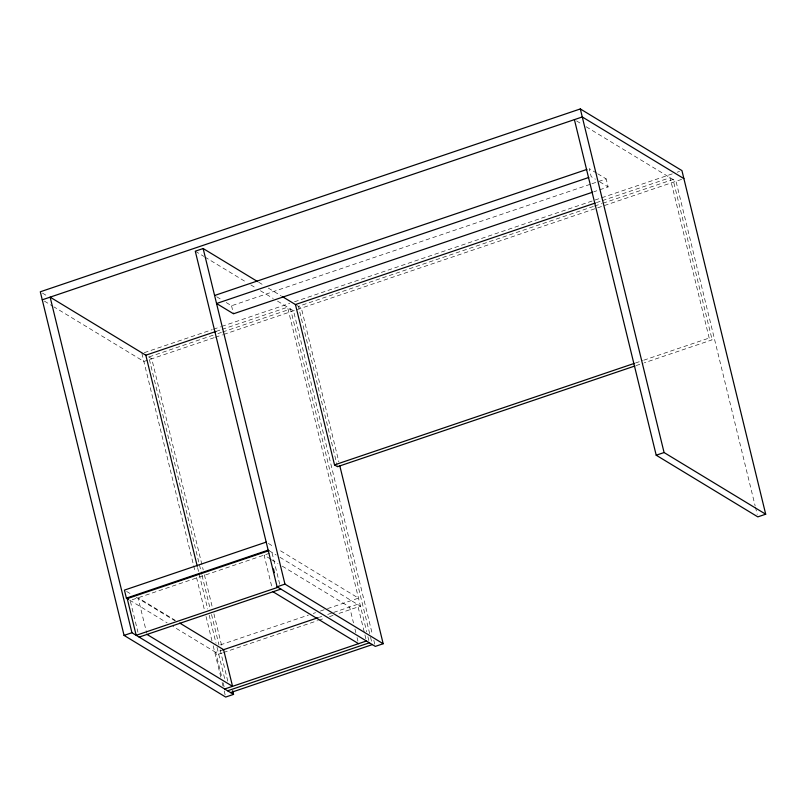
<?xml version="1.0" encoding="UTF-8"?>
<svg xmlns="http://www.w3.org/2000/svg" width="806" height="806" viewBox="0 0 806 806"><rect width="100%" height="100%" fill="white"/><g stroke="black" fill="none" stroke-linecap="round" stroke-linejoin="round"><path stroke-width="0.6" stroke-dasharray="4.03 3.02" d="M226.244 302.552L231.534 305.766L590.707 184.151M591.896 183.748L606.172 178.912L608.127 186.932L593.851 191.768M144.294 352.645L212.25 329.644M213.439 329.241L220.592 326.813M221.781 326.41L289.737 303.399M294.502 301.787L672.406 173.834M677.171 172.222L679.559 171.416M216.099 331.407L220.864 329.795M222.053 329.392L287.571 307.207L366.7 631.813M596.349 202.659L601.105 201.047M602.294 200.644L670.088 177.693L709.179 338.036L712.141 339.84L644.347 362.791M213.106 335.225L148.778 357.008L201.732 574.225M217.872 333.613L221.449 332.404M222.637 332.001L290.533 309.01L370.266 636.055M593.367 206.467L298.411 306.34L337.2 465.475M594.556 206.064L601.689 203.656M602.878 203.253L673.05 179.486L712.141 339.84M214.205 337.654L143.871 361.471L54.022 306.945M215.393 337.251L222.547 334.833M223.736 334.43L681.644 179.385M635.44 363.012L642.573 360.594M643.762 360.191L709.179 338.036M636.025 365.612L643.158 363.194M220.31 644.921L308.456 615.069M313.222 613.457L315.609 612.651M320.375 611.039L326.329 609.024M327.518 608.621L358.489 598.133L277.999 549.279M223.605 649.676L215.726 652.346L221.982 677.997M319.367 617.255L321.745 616.449M327.699 614.434L332.465 612.822M333.654 612.419L357.481 604.349L364.634 633.667M222.265 652.931L218.688 654.15L172.968 626.393M223.453 652.528L317.564 620.67M318.753 620.267L324.707 618.242M329.473 616.63L333.049 615.421M339.004 613.406L360.443 606.142L279.954 557.299M576.542 120.92L581.892 124.164M586.163 126.764L676.012 181.29L755.151 505.896M596.642 173.139L589.236 168.635L591.191 176.655L595.422 179.224M597.709 173.774L606.172 178.912M599.664 181.793L608.127 186.932M258.666 282.221L264.005 285.465M268.277 288.054L281.093 295.832M297.102 305.545L301.373 308.144L338.863 461.898M195.274 251.2L203.817 256.379M204.885 257.033L246.525 282.302M250.797 284.891L256.127 288.135M260.398 290.724L273.214 298.492M277.486 301.091L293.505 310.804L372.332 634.191M216.713 296.779L222.003 299.983M148.536 356.856L151.75 358.801L203.213 569.923M42.436 293.092L47.786 296.336M44.39 301.101L52.954 306.3M268.338 543.415L273.708 546.68M268.992 550.649L276.236 555.042M270.494 559.011L264.086 555.112L271.824 586.879M271.562 559.656L277.979 563.545M282.251 566.144L349.603 607.019L353.481 622.897M175.496 620.489L138.078 597.78L146.712 633.204M126.582 591.423L131.952 594.677M136.244 597.276L174.882 620.731M129.605 600.087L167.174 622.887M755.444 507.115L757.227 514.44M373.823 640.296L375.012 645.173M370.559 637.274L372.342 644.598M367.889 636.69L369.38 642.795M364.927 634.886L366.115 639.773M354.972 629.002L355.859 632.67M357.048 637.556L357.945 641.223M231.534 305.766L233.488 313.786M279.702 584.209L271.954 552.442L130.199 600.45L137.947 632.206M204.402 574.799L212.431 607.754M213.922 613.85L221.952 646.805M202.034 575.444L210.064 608.389M211.545 614.494L218.99 645.002M220.179 649.888L227.907 681.614M197.581 567.545L207.696 609.034M209.177 615.139L216.018 643.208M217.016 647.268L224.945 679.811M223.171 682.894L224.662 688.999M141.916 353.451L195.334 572.582M196.523 577.469L204.553 610.414M206.044 616.519L211.988 640.921M213.187 645.808L220.915 677.534M222.103 682.42L223 686.077M224.189 690.954L225.68 697.059"/><path stroke-width="1.21" d="M574.406 119.62L656.205 455.209L757.821 516.878L765.7 514.208L681.936 170.6L580.32 108.941L40.3 291.792L124.064 635.4L225.68 697.059L233.549 694.389L232.662 690.732M42.255 299.812L582.275 116.961L683.891 178.62M257.598 281.576L203.152 248.53L195.274 251.2L277.083 586.788L375.304 646.392L383.182 643.732L339.749 465.566M214.598 295.49L586.859 169.441M588.813 177.461L216.552 303.509L233.488 313.786L592.662 192.171M216.099 331.407L145.815 355.204L197.279 566.326M595.16 203.062L295.449 304.547L334.54 464.891L337.502 466.694L634.836 366.015M334.54 464.891L634.251 363.415M266.192 542.116L124.436 590.113L126.391 598.133L128.537 599.432M126.391 598.133L268.146 550.135M268.992 550.649L127.237 598.646L136.174 635.299L277.929 587.302M124.064 635.4L131.942 632.73L233.549 694.389M656.205 455.209L664.084 452.549L765.7 514.208M277.083 586.788L284.951 584.118L383.182 643.732M139.136 637.093L280.891 589.095M222.869 649.928L318.169 617.658M224.662 688.999L366.418 641.002M227.624 690.792L369.38 642.795M230.587 692.596L372.342 644.598M282.16 296.477L296.034 304.9M146.4 355.557L50.133 297.142L131.942 632.73M273.012 591.765L358.539 643.662M179.768 623.078L223.605 649.676L232.541 686.329L147.014 634.433M580.32 108.941L664.084 452.549M203.152 248.53L284.951 584.118M273.456 568.976L274.352 572.643"/></g></svg>
